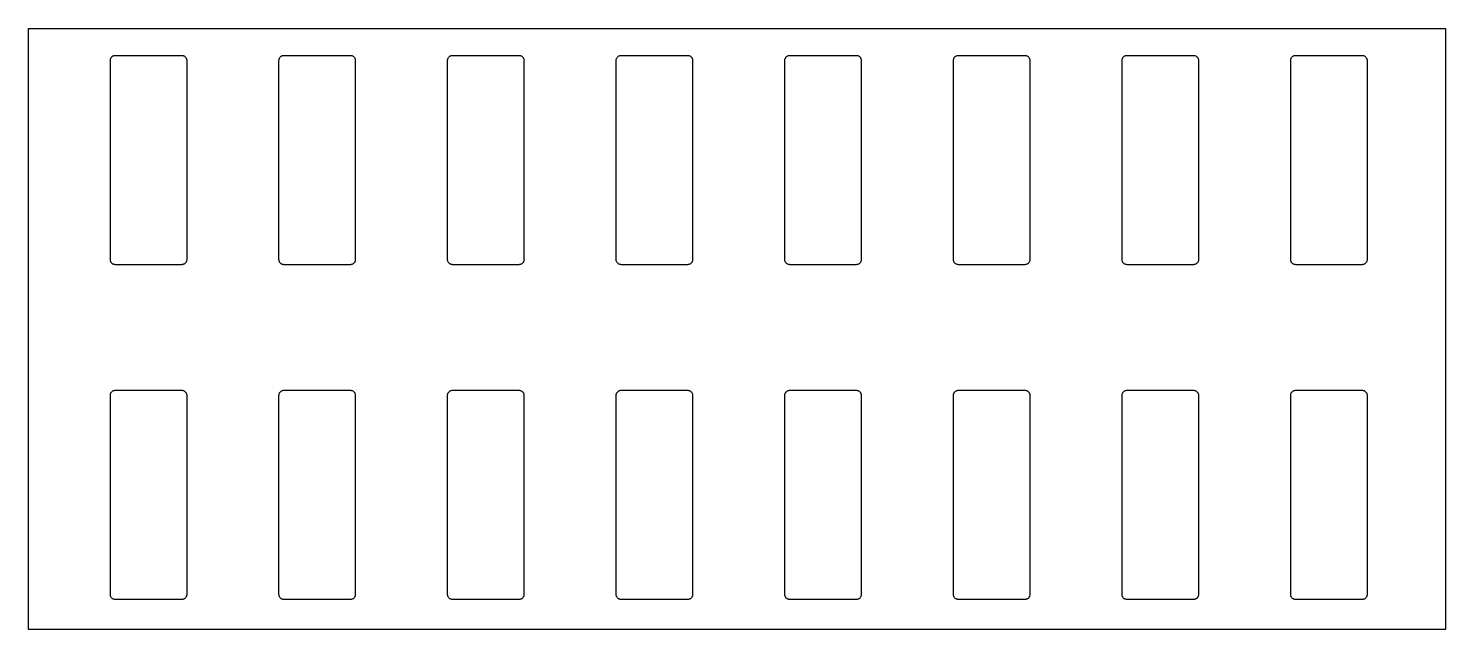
# Model space of a CAD drawing. Extents: x 0 to 143, y 0 to 190.
# Drawn here: x 107.77 to 129.12, y 148.32 to 157.37 of the extents above; entities that cross this region are included whole.
import ezdxf

# ---------------------------------------------------------------- set-up
doc = ezdxf.new("R2010")
doc.units = 0

msp = doc.modelspace()

# ---------------------------------------------------------------- linework, layer by layer
at = {"layer": 'Layer 1', "color": 7}
for points in [[(107.77474, 148.3229), (107.77474, 157.37292)], [(107.77474, 157.37292), (129.12344, 157.37292)], [(129.12344, 157.37292), (129.12344, 148.3229)], [(129.12344, 148.3229), (107.77474, 148.3229)]]:
    msp.add_lwpolyline(points, dxfattribs=at)
at = {"layer": 'Layer 1', "color": 16}
for points in [[(110.092236, 156.965758), (110.099602, 156.964488), (110.106714, 156.96271), (110.113826, 156.96017), (110.12043, 156.957122), (110.12678, 156.953312), (110.132622, 156.948994), (110.137956, 156.943914), (110.143036, 156.93858), (110.147354, 156.932738), (110.151164, 156.926388), (110.154212, 156.919784), (110.156752, 156.912672), (110.15853, 156.90556), (110.159546, 156.898448), (110.160054, 156.891082), (110.160054, 153.891088), (110.159546, 153.883722), (110.15853, 153.876356), (110.156752, 153.869244), (110.154212, 153.862386), (110.151164, 153.855528), (110.147354, 153.849432), (110.143036, 153.843336), (110.137956, 153.838002), (110.132622, 153.832922), (110.12678, 153.828604), (110.12043, 153.824794), (110.113826, 153.821746), (110.106714, 153.819206), (110.099602, 153.817428), (110.092236, 153.816412), (110.085124, 153.815904), (109.085126, 153.815904), (109.07776, 153.816412), (109.070394, 153.817428), (109.063282, 153.819206), (109.056424, 153.821746), (109.049566, 153.824794), (109.043216, 153.828604), (109.037374, 153.832922), (109.03204, 153.838002), (109.02696, 153.843336), (109.022642, 153.849432), (109.018832, 153.855528), (109.015784, 153.862386), (109.013244, 153.869244), (109.011466, 153.876356), (109.01045, 153.883722), (109.009942, 153.891088), (109.009942, 156.891082), (109.01045, 156.898448), (109.011466, 156.90556), (109.013244, 156.912672), (109.015784, 156.919784), (109.018832, 156.926388), (109.022642, 156.932738), (109.02696, 156.93858), (109.03204, 156.943914), (109.037374, 156.948994), (109.043216, 156.953312), (109.049566, 156.957122), (109.056424, 156.96017), (109.063282, 156.96271), (109.070394, 156.964488), (109.07776, 156.965758), (109.085126, 156.966012), (110.085124, 156.966012), (110.092236, 156.965758)], [(112.632236, 156.965758), (112.639602, 156.964488), (112.646714, 156.96271), (112.653826, 156.96017), (112.66043, 156.957122), (112.66678, 156.953312), (112.672622, 156.948994), (112.677956, 156.943914), (112.683036, 156.93858), (112.687354, 156.932738), (112.691164, 156.926388), (112.694212, 156.919784), (112.696752, 156.912672), (112.69853, 156.90556), (112.699546, 156.898448), (112.700054, 156.891082), (112.700054, 153.891088), (112.699546, 153.883722), (112.69853, 153.876356), (112.696752, 153.869244), (112.694212, 153.862386), (112.691164, 153.855528), (112.687354, 153.849432), (112.683036, 153.843336), (112.677956, 153.838002), (112.672622, 153.832922), (112.66678, 153.828604), (112.66043, 153.824794), (112.653826, 153.821746), (112.646714, 153.819206), (112.639602, 153.817428), (112.632236, 153.816412), (112.625124, 153.815904), (111.625126, 153.815904), (111.61776, 153.816412), (111.610394, 153.817428), (111.603282, 153.819206), (111.596424, 153.821746), (111.589566, 153.824794), (111.583216, 153.828604), (111.577374, 153.832922), (111.57204, 153.838002), (111.56696, 153.843336), (111.562642, 153.849432), (111.558832, 153.855528), (111.555784, 153.862386), (111.553244, 153.869244), (111.551466, 153.876356), (111.55045, 153.883722), (111.549942, 153.891088), (111.549942, 156.891082), (111.55045, 156.898448), (111.551466, 156.90556), (111.553244, 156.912672), (111.555784, 156.919784), (111.558832, 156.926388), (111.562642, 156.932738), (111.56696, 156.93858), (111.57204, 156.943914), (111.577374, 156.948994), (111.583216, 156.953312), (111.589566, 156.957122), (111.596424, 156.96017), (111.603282, 156.96271), (111.610394, 156.964488), (111.61776, 156.965758), (111.625126, 156.966012), (112.625124, 156.966012), (112.632236, 156.965758)], [(115.172236, 156.965758), (115.179602, 156.964488), (115.186714, 156.96271), (115.193826, 156.96017), (115.20043, 156.957122), (115.20678, 156.953312), (115.212622, 156.948994), (115.217956, 156.943914), (115.223036, 156.93858), (115.227354, 156.932738), (115.231164, 156.926388), (115.234212, 156.919784), (115.236752, 156.912672), (115.23853, 156.90556), (115.239546, 156.898448), (115.240054, 156.891082), (115.240054, 153.891088), (115.239546, 153.883722), (115.23853, 153.876356), (115.236752, 153.869244), (115.234212, 153.862386), (115.231164, 153.855528), (115.227354, 153.849432), (115.223036, 153.843336), (115.217956, 153.838002), (115.212622, 153.832922), (115.20678, 153.828604), (115.20043, 153.824794), (115.193826, 153.821746), (115.186714, 153.819206), (115.179602, 153.817428), (115.172236, 153.816412), (115.165124, 153.815904), (114.165126, 153.815904), (114.15776, 153.816412), (114.150394, 153.817428), (114.143282, 153.819206), (114.136424, 153.821746), (114.129566, 153.824794), (114.123216, 153.828604), (114.117374, 153.832922), (114.11204, 153.838002), (114.10696, 153.843336), (114.102642, 153.849432), (114.098832, 153.855528), (114.095784, 153.862386), (114.093244, 153.869244), (114.091466, 153.876356), (114.09045, 153.883722), (114.089942, 153.891088), (114.089942, 156.891082), (114.09045, 156.898448), (114.091466, 156.90556), (114.093244, 156.912672), (114.095784, 156.919784), (114.098832, 156.926388), (114.102642, 156.932738), (114.10696, 156.93858), (114.11204, 156.943914), (114.117374, 156.948994), (114.123216, 156.953312), (114.129566, 156.957122), (114.136424, 156.96017), (114.143282, 156.96271), (114.150394, 156.964488), (114.15776, 156.965758), (114.165126, 156.966012), (115.165124, 156.966012), (115.172236, 156.965758)], [(117.712236, 156.965758), (117.719602, 156.964488), (117.726714, 156.96271), (117.733826, 156.96017), (117.74043, 156.957122), (117.74678, 156.953312), (117.752622, 156.948994), (117.757956, 156.943914), (117.763036, 156.93858), (117.767354, 156.932738), (117.771164, 156.926388), (117.774212, 156.919784), (117.776752, 156.912672), (117.77853, 156.90556), (117.779546, 156.898448), (117.780054, 156.891082), (117.780054, 153.891088), (117.779546, 153.883722), (117.77853, 153.876356), (117.776752, 153.869244), (117.774212, 153.862386), (117.771164, 153.855528), (117.767354, 153.849432), (117.763036, 153.843336), (117.757956, 153.838002), (117.752622, 153.832922), (117.74678, 153.828604), (117.74043, 153.824794), (117.733826, 153.821746), (117.726714, 153.819206), (117.719602, 153.817428), (117.712236, 153.816412), (117.705124, 153.815904), (116.705126, 153.815904), (116.69776, 153.816412), (116.690394, 153.817428), (116.683282, 153.819206), (116.676424, 153.821746), (116.669566, 153.824794), (116.663216, 153.828604), (116.657374, 153.832922), (116.65204, 153.838002), (116.64696, 153.843336), (116.642642, 153.849432), (116.638832, 153.855528), (116.635784, 153.862386), (116.633244, 153.869244), (116.631466, 153.876356), (116.63045, 153.883722), (116.629942, 153.891088), (116.629942, 156.891082), (116.63045, 156.898448), (116.631466, 156.90556), (116.633244, 156.912672), (116.635784, 156.919784), (116.638832, 156.926388), (116.642642, 156.932738), (116.64696, 156.93858), (116.65204, 156.943914), (116.657374, 156.948994), (116.663216, 156.953312), (116.669566, 156.957122), (116.676424, 156.96017), (116.683282, 156.96271), (116.690394, 156.964488), (116.69776, 156.965758), (116.705126, 156.966012), (117.705124, 156.966012), (117.712236, 156.965758)], [(120.252236, 156.965758), (120.259602, 156.964488), (120.266714, 156.96271), (120.273826, 156.96017), (120.28043, 156.957122), (120.28678, 156.953312), (120.292622, 156.948994), (120.297956, 156.943914), (120.303036, 156.93858), (120.307354, 156.932738), (120.311164, 156.926388), (120.314212, 156.919784), (120.316752, 156.912672), (120.31853, 156.90556), (120.319546, 156.898448), (120.320054, 156.891082), (120.320054, 153.891088), (120.319546, 153.883722), (120.31853, 153.876356), (120.316752, 153.869244), (120.314212, 153.862386), (120.311164, 153.855528), (120.307354, 153.849432), (120.303036, 153.843336), (120.297956, 153.838002), (120.292622, 153.832922), (120.28678, 153.828604), (120.28043, 153.824794), (120.273826, 153.821746), (120.266714, 153.819206), (120.259602, 153.817428), (120.252236, 153.816412), (120.245124, 153.815904), (119.245126, 153.815904), (119.23776, 153.816412), (119.230394, 153.817428), (119.223282, 153.819206), (119.216424, 153.821746), (119.209566, 153.824794), (119.203216, 153.828604), (119.197374, 153.832922), (119.19204, 153.838002), (119.18696, 153.843336), (119.182642, 153.849432), (119.178832, 153.855528), (119.175784, 153.862386), (119.173244, 153.869244), (119.171466, 153.876356), (119.17045, 153.883722), (119.169942, 153.891088), (119.169942, 156.891082), (119.17045, 156.898448), (119.171466, 156.90556), (119.173244, 156.912672), (119.175784, 156.919784), (119.178832, 156.926388), (119.182642, 156.932738), (119.18696, 156.93858), (119.19204, 156.943914), (119.197374, 156.948994), (119.203216, 156.953312), (119.209566, 156.957122), (119.216424, 156.96017), (119.223282, 156.96271), (119.230394, 156.964488), (119.23776, 156.965758), (119.245126, 156.966012), (120.245124, 156.966012), (120.252236, 156.965758)], [(122.792236, 156.965758), (122.799602, 156.964488), (122.806714, 156.96271), (122.813826, 156.96017), (122.82043, 156.957122), (122.82678, 156.953312), (122.832622, 156.948994), (122.837956, 156.943914), (122.843036, 156.93858), (122.847354, 156.932738), (122.851164, 156.926388), (122.854212, 156.919784), (122.856752, 156.912672), (122.85853, 156.90556), (122.859546, 156.898448), (122.860054, 156.891082), (122.860054, 153.891088), (122.859546, 153.883722), (122.85853, 153.876356), (122.856752, 153.869244), (122.854212, 153.862386), (122.851164, 153.855528), (122.847354, 153.849432), (122.843036, 153.843336), (122.837956, 153.838002), (122.832622, 153.832922), (122.82678, 153.828604), (122.82043, 153.824794), (122.813826, 153.821746), (122.806714, 153.819206), (122.799602, 153.817428), (122.792236, 153.816412), (122.785124, 153.815904), (121.785126, 153.815904), (121.77776, 153.816412), (121.770394, 153.817428), (121.763282, 153.819206), (121.756424, 153.821746), (121.749566, 153.824794), (121.743216, 153.828604), (121.737374, 153.832922), (121.73204, 153.838002), (121.72696, 153.843336), (121.722642, 153.849432), (121.718832, 153.855528), (121.715784, 153.862386), (121.713244, 153.869244), (121.711466, 153.876356), (121.71045, 153.883722), (121.709942, 153.891088), (121.709942, 156.891082), (121.71045, 156.898448), (121.711466, 156.90556), (121.713244, 156.912672), (121.715784, 156.919784), (121.718832, 156.926388), (121.722642, 156.932738), (121.72696, 156.93858), (121.73204, 156.943914), (121.737374, 156.948994), (121.743216, 156.953312), (121.749566, 156.957122), (121.756424, 156.96017), (121.763282, 156.96271), (121.770394, 156.964488), (121.77776, 156.965758), (121.785126, 156.966012), (122.785124, 156.966012), (122.792236, 156.965758)], [(125.332236, 156.965758), (125.339602, 156.964488), (125.346714, 156.96271), (125.353826, 156.96017), (125.36043, 156.957122), (125.36678, 156.953312), (125.372622, 156.948994), (125.377956, 156.943914), (125.383036, 156.93858), (125.387354, 156.932738), (125.391164, 156.926388), (125.394212, 156.919784), (125.396752, 156.912672), (125.39853, 156.90556), (125.399546, 156.898448), (125.400054, 156.891082), (125.400054, 153.891088), (125.399546, 153.883722), (125.39853, 153.876356), (125.396752, 153.869244), (125.394212, 153.862386), (125.391164, 153.855528), (125.387354, 153.849432), (125.383036, 153.843336), (125.377956, 153.838002), (125.372622, 153.832922), (125.36678, 153.828604), (125.36043, 153.824794), (125.353826, 153.821746), (125.346714, 153.819206), (125.339602, 153.817428), (125.332236, 153.816412), (125.325124, 153.815904), (124.325126, 153.815904), (124.31776, 153.816412), (124.310394, 153.817428), (124.303282, 153.819206), (124.296424, 153.821746), (124.289566, 153.824794), (124.283216, 153.828604), (124.277374, 153.832922), (124.27204, 153.838002), (124.26696, 153.843336), (124.262642, 153.849432), (124.258832, 153.855528), (124.255784, 153.862386), (124.253244, 153.869244), (124.251466, 153.876356), (124.25045, 153.883722), (124.249942, 153.891088), (124.249942, 156.891082), (124.25045, 156.898448), (124.251466, 156.90556), (124.253244, 156.912672), (124.255784, 156.919784), (124.258832, 156.926388), (124.262642, 156.932738), (124.26696, 156.93858), (124.27204, 156.943914), (124.277374, 156.948994), (124.283216, 156.953312), (124.289566, 156.957122), (124.296424, 156.96017), (124.303282, 156.96271), (124.310394, 156.964488), (124.31776, 156.965758), (124.325126, 156.966012), (125.325124, 156.966012), (125.332236, 156.965758)], [(127.872236, 156.965758), (127.879602, 156.964488), (127.886714, 156.96271), (127.893826, 156.96017), (127.90043, 156.957122), (127.90678, 156.953312), (127.912622, 156.948994), (127.917956, 156.943914), (127.923036, 156.93858), (127.927354, 156.932738), (127.931164, 156.926388), (127.934212, 156.919784), (127.936752, 156.912672), (127.93853, 156.90556), (127.939546, 156.898448), (127.940054, 156.891082), (127.940054, 153.891088), (127.939546, 153.883722), (127.93853, 153.876356), (127.936752, 153.869244), (127.934212, 153.862386), (127.931164, 153.855528), (127.927354, 153.849432), (127.923036, 153.843336), (127.917956, 153.838002), (127.912622, 153.832922), (127.90678, 153.828604), (127.90043, 153.824794), (127.893826, 153.821746), (127.886714, 153.819206), (127.879602, 153.817428), (127.872236, 153.816412), (127.865124, 153.815904), (126.865126, 153.815904), (126.85776, 153.816412), (126.850394, 153.817428), (126.843282, 153.819206), (126.836424, 153.821746), (126.829566, 153.824794), (126.823216, 153.828604), (126.817374, 153.832922), (126.81204, 153.838002), (126.80696, 153.843336), (126.802642, 153.849432), (126.798832, 153.855528), (126.795784, 153.862386), (126.793244, 153.869244), (126.791466, 153.876356), (126.79045, 153.883722), (126.789942, 153.891088), (126.789942, 156.891082), (126.79045, 156.898448), (126.791466, 156.90556), (126.793244, 156.912672), (126.795784, 156.919784), (126.798832, 156.926388), (126.802642, 156.932738), (126.80696, 156.93858), (126.81204, 156.943914), (126.817374, 156.948994), (126.823216, 156.953312), (126.829566, 156.957122), (126.836424, 156.96017), (126.843282, 156.96271), (126.850394, 156.964488), (126.85776, 156.965758), (126.865126, 156.966012), (127.865124, 156.966012), (127.872236, 156.965758)], [(110.092236, 151.925636), (110.099602, 151.92462), (110.106714, 151.922842), (110.113826, 151.920302), (110.12043, 151.917254), (110.12678, 151.913444), (110.132622, 151.908872), (110.137956, 151.904046), (110.143036, 151.898458), (110.147354, 151.892616), (110.151164, 151.886266), (110.154212, 151.879662), (110.156752, 151.872804), (110.15853, 151.865692), (110.159546, 151.858326), (110.160054, 151.85096), (110.160054, 148.850966), (110.159546, 148.8436), (110.15853, 148.836488), (110.156752, 148.829122), (110.154212, 148.822264), (110.151164, 148.81566), (110.147354, 148.80931), (110.143036, 148.803468), (110.137956, 148.79788), (110.132622, 148.793054), (110.12678, 148.788736), (110.12043, 148.784926), (110.113826, 148.781624), (110.106714, 148.779338), (110.099602, 148.77756), (110.092236, 148.77629), (110.085124, 148.776036), (109.085126, 148.776036), (109.07776, 148.77629), (109.070394, 148.77756), (109.063282, 148.779338), (109.056424, 148.781624), (109.049566, 148.784926), (109.043216, 148.788736), (109.037374, 148.793054), (109.03204, 148.79788), (109.02696, 148.803468), (109.022642, 148.80931), (109.018832, 148.81566), (109.015784, 148.822264), (109.013244, 148.829122), (109.011466, 148.836488), (109.01045, 148.8436), (109.009942, 148.850966), (109.009942, 151.85096), (109.01045, 151.858326), (109.011466, 151.865692), (109.013244, 151.872804), (109.015784, 151.879662), (109.018832, 151.886266), (109.022642, 151.892616), (109.02696, 151.898458), (109.03204, 151.904046), (109.037374, 151.908872), (109.043216, 151.913444), (109.049566, 151.917254), (109.056424, 151.920302), (109.063282, 151.922842), (109.070394, 151.92462), (109.07776, 151.925636), (109.085126, 151.92589), (110.085124, 151.92589), (110.092236, 151.925636)], [(112.632236, 151.925636), (112.639602, 151.92462), (112.646714, 151.922842), (112.653826, 151.920302), (112.66043, 151.917254), (112.66678, 151.913444), (112.672622, 151.908872), (112.677956, 151.904046), (112.683036, 151.898458), (112.687354, 151.892616), (112.691164, 151.886266), (112.694212, 151.879662), (112.696752, 151.872804), (112.69853, 151.865692), (112.699546, 151.858326), (112.700054, 151.85096), (112.700054, 148.850966), (112.699546, 148.8436), (112.69853, 148.836488), (112.696752, 148.829122), (112.694212, 148.822264), (112.691164, 148.81566), (112.687354, 148.80931), (112.683036, 148.803468), (112.677956, 148.79788), (112.672622, 148.793054), (112.66678, 148.788736), (112.66043, 148.784926), (112.653826, 148.781624), (112.646714, 148.779338), (112.639602, 148.77756), (112.632236, 148.77629), (112.625124, 148.776036), (111.625126, 148.776036), (111.61776, 148.77629), (111.610394, 148.77756), (111.603282, 148.779338), (111.596424, 148.781624), (111.589566, 148.784926), (111.583216, 148.788736), (111.577374, 148.793054), (111.57204, 148.79788), (111.56696, 148.803468), (111.562642, 148.80931), (111.558832, 148.81566), (111.555784, 148.822264), (111.553244, 148.829122), (111.551466, 148.836488), (111.55045, 148.8436), (111.549942, 148.850966), (111.549942, 151.85096), (111.55045, 151.858326), (111.551466, 151.865692), (111.553244, 151.872804), (111.555784, 151.879662), (111.558832, 151.886266), (111.562642, 151.892616), (111.56696, 151.898458), (111.57204, 151.904046), (111.577374, 151.908872), (111.583216, 151.913444), (111.589566, 151.917254), (111.596424, 151.920302), (111.603282, 151.922842), (111.610394, 151.92462), (111.61776, 151.925636), (111.625126, 151.92589), (112.625124, 151.92589), (112.632236, 151.925636)], [(115.172236, 151.925636), (115.179602, 151.92462), (115.186714, 151.922842), (115.193826, 151.920302), (115.20043, 151.917254), (115.20678, 151.913444), (115.212622, 151.908872), (115.217956, 151.904046), (115.223036, 151.898458), (115.227354, 151.892616), (115.231164, 151.886266), (115.234212, 151.879662), (115.236752, 151.872804), (115.23853, 151.865692), (115.239546, 151.858326), (115.240054, 151.85096), (115.240054, 148.850966), (115.239546, 148.8436), (115.23853, 148.836488), (115.236752, 148.829122), (115.234212, 148.822264), (115.231164, 148.81566), (115.227354, 148.80931), (115.223036, 148.803468), (115.217956, 148.79788), (115.212622, 148.793054), (115.20678, 148.788736), (115.20043, 148.784926), (115.193826, 148.781624), (115.186714, 148.779338), (115.179602, 148.77756), (115.172236, 148.77629), (115.165124, 148.776036), (114.165126, 148.776036), (114.15776, 148.77629), (114.150394, 148.77756), (114.143282, 148.779338), (114.136424, 148.781624), (114.129566, 148.784926), (114.123216, 148.788736), (114.117374, 148.793054), (114.11204, 148.79788), (114.10696, 148.803468), (114.102642, 148.80931), (114.098832, 148.81566), (114.095784, 148.822264), (114.093244, 148.829122), (114.091466, 148.836488), (114.09045, 148.8436), (114.089942, 148.850966), (114.089942, 151.85096), (114.09045, 151.858326), (114.091466, 151.865692), (114.093244, 151.872804), (114.095784, 151.879662), (114.098832, 151.886266), (114.102642, 151.892616), (114.10696, 151.898458), (114.11204, 151.904046), (114.117374, 151.908872), (114.123216, 151.913444), (114.129566, 151.917254), (114.136424, 151.920302), (114.143282, 151.922842), (114.150394, 151.92462), (114.15776, 151.925636), (114.165126, 151.92589), (115.165124, 151.92589), (115.172236, 151.925636)], [(117.712236, 151.925636), (117.719602, 151.92462), (117.726714, 151.922842), (117.733826, 151.920302), (117.74043, 151.917254), (117.74678, 151.913444), (117.752622, 151.908872), (117.757956, 151.904046), (117.763036, 151.898458), (117.767354, 151.892616), (117.771164, 151.886266), (117.774212, 151.879662), (117.776752, 151.872804), (117.77853, 151.865692), (117.779546, 151.858326), (117.780054, 151.85096), (117.780054, 148.850966), (117.779546, 148.8436), (117.77853, 148.836488), (117.776752, 148.829122), (117.774212, 148.822264), (117.771164, 148.81566), (117.767354, 148.80931), (117.763036, 148.803468), (117.757956, 148.79788), (117.752622, 148.793054), (117.74678, 148.788736), (117.74043, 148.784926), (117.733826, 148.781624), (117.726714, 148.779338), (117.719602, 148.77756), (117.712236, 148.77629), (117.705124, 148.776036), (116.705126, 148.776036), (116.69776, 148.77629), (116.690394, 148.77756), (116.683282, 148.779338), (116.676424, 148.781624), (116.669566, 148.784926), (116.663216, 148.788736), (116.657374, 148.793054), (116.65204, 148.79788), (116.64696, 148.803468), (116.642642, 148.80931), (116.638832, 148.81566), (116.635784, 148.822264), (116.633244, 148.829122), (116.631466, 148.836488), (116.63045, 148.8436), (116.629942, 148.850966), (116.629942, 151.85096), (116.63045, 151.858326), (116.631466, 151.865692), (116.633244, 151.872804), (116.635784, 151.879662), (116.638832, 151.886266), (116.642642, 151.892616), (116.64696, 151.898458), (116.65204, 151.904046), (116.657374, 151.908872), (116.663216, 151.913444), (116.669566, 151.917254), (116.676424, 151.920302), (116.683282, 151.922842), (116.690394, 151.92462), (116.69776, 151.925636), (116.705126, 151.92589), (117.705124, 151.92589), (117.712236, 151.925636)], [(120.252236, 151.925636), (120.259602, 151.92462), (120.266714, 151.922842), (120.273826, 151.920302), (120.28043, 151.917254), (120.28678, 151.913444), (120.292622, 151.908872), (120.297956, 151.904046), (120.303036, 151.898458), (120.307354, 151.892616), (120.311164, 151.886266), (120.314212, 151.879662), (120.316752, 151.872804), (120.31853, 151.865692), (120.319546, 151.858326), (120.320054, 151.85096), (120.320054, 148.850966), (120.319546, 148.8436), (120.31853, 148.836488), (120.316752, 148.829122), (120.314212, 148.822264), (120.311164, 148.81566), (120.307354, 148.80931), (120.303036, 148.803468), (120.297956, 148.79788), (120.292622, 148.793054), (120.28678, 148.788736), (120.28043, 148.784926), (120.273826, 148.781624), (120.266714, 148.779338), (120.259602, 148.77756), (120.252236, 148.77629), (120.245124, 148.776036), (119.245126, 148.776036), (119.23776, 148.77629), (119.230394, 148.77756), (119.223282, 148.779338), (119.216424, 148.781624), (119.209566, 148.784926), (119.203216, 148.788736), (119.197374, 148.793054), (119.19204, 148.79788), (119.18696, 148.803468), (119.182642, 148.80931), (119.178832, 148.81566), (119.175784, 148.822264), (119.173244, 148.829122), (119.171466, 148.836488), (119.17045, 148.8436), (119.169942, 148.850966), (119.169942, 151.85096), (119.17045, 151.858326), (119.171466, 151.865692), (119.173244, 151.872804), (119.175784, 151.879662), (119.178832, 151.886266), (119.182642, 151.892616), (119.18696, 151.898458), (119.19204, 151.904046), (119.197374, 151.908872), (119.203216, 151.913444), (119.209566, 151.917254), (119.216424, 151.920302), (119.223282, 151.922842), (119.230394, 151.92462), (119.23776, 151.925636), (119.245126, 151.92589), (120.245124, 151.92589), (120.252236, 151.925636)], [(122.792236, 151.925636), (122.799602, 151.92462), (122.806714, 151.922842), (122.813826, 151.920302), (122.82043, 151.917254), (122.82678, 151.913444), (122.832622, 151.908872), (122.837956, 151.904046), (122.843036, 151.898458), (122.847354, 151.892616), (122.851164, 151.886266), (122.854212, 151.879662), (122.856752, 151.872804), (122.85853, 151.865692), (122.859546, 151.858326), (122.860054, 151.85096), (122.860054, 148.850966), (122.859546, 148.8436), (122.85853, 148.836488), (122.856752, 148.829122), (122.854212, 148.822264), (122.851164, 148.81566), (122.847354, 148.80931), (122.843036, 148.803468), (122.837956, 148.79788), (122.832622, 148.793054), (122.82678, 148.788736), (122.82043, 148.784926), (122.813826, 148.781624), (122.806714, 148.779338), (122.799602, 148.77756), (122.792236, 148.77629), (122.785124, 148.776036), (121.785126, 148.776036), (121.77776, 148.77629), (121.770394, 148.77756), (121.763282, 148.779338), (121.756424, 148.781624), (121.749566, 148.784926), (121.743216, 148.788736), (121.737374, 148.793054), (121.73204, 148.79788), (121.72696, 148.803468), (121.722642, 148.80931), (121.718832, 148.81566), (121.715784, 148.822264), (121.713244, 148.829122), (121.711466, 148.836488), (121.71045, 148.8436), (121.709942, 148.850966), (121.709942, 151.85096), (121.71045, 151.858326), (121.711466, 151.865692), (121.713244, 151.872804), (121.715784, 151.879662), (121.718832, 151.886266), (121.722642, 151.892616), (121.72696, 151.898458), (121.73204, 151.904046), (121.737374, 151.908872), (121.743216, 151.913444), (121.749566, 151.917254), (121.756424, 151.920302), (121.763282, 151.922842), (121.770394, 151.92462), (121.77776, 151.925636), (121.785126, 151.92589), (122.785124, 151.92589), (122.792236, 151.925636)], [(125.332236, 151.925636), (125.339602, 151.92462), (125.346714, 151.922842), (125.353826, 151.920302), (125.36043, 151.917254), (125.36678, 151.913444), (125.372622, 151.908872), (125.377956, 151.904046), (125.383036, 151.898458), (125.387354, 151.892616), (125.391164, 151.886266), (125.394212, 151.879662), (125.396752, 151.872804), (125.39853, 151.865692), (125.399546, 151.858326), (125.400054, 151.85096), (125.400054, 148.850966), (125.399546, 148.8436), (125.39853, 148.836488), (125.396752, 148.829122), (125.394212, 148.822264), (125.391164, 148.81566), (125.387354, 148.80931), (125.383036, 148.803468), (125.377956, 148.79788), (125.372622, 148.793054), (125.36678, 148.788736), (125.36043, 148.784926), (125.353826, 148.781624), (125.346714, 148.779338), (125.339602, 148.77756), (125.332236, 148.77629), (125.325124, 148.776036), (124.325126, 148.776036), (124.31776, 148.77629), (124.310394, 148.77756), (124.303282, 148.779338), (124.296424, 148.781624), (124.289566, 148.784926), (124.283216, 148.788736), (124.277374, 148.793054), (124.27204, 148.79788), (124.26696, 148.803468), (124.262642, 148.80931), (124.258832, 148.81566), (124.255784, 148.822264), (124.253244, 148.829122), (124.251466, 148.836488), (124.25045, 148.8436), (124.249942, 148.850966), (124.249942, 151.85096), (124.25045, 151.858326), (124.251466, 151.865692), (124.253244, 151.872804), (124.255784, 151.879662), (124.258832, 151.886266), (124.262642, 151.892616), (124.26696, 151.898458), (124.27204, 151.904046), (124.277374, 151.908872), (124.283216, 151.913444), (124.289566, 151.917254), (124.296424, 151.920302), (124.303282, 151.922842), (124.310394, 151.92462), (124.31776, 151.925636), (124.325126, 151.92589), (125.325124, 151.92589), (125.332236, 151.925636)], [(127.872236, 151.925636), (127.879602, 151.92462), (127.886714, 151.922842), (127.893826, 151.920302), (127.90043, 151.917254), (127.90678, 151.913444), (127.912622, 151.908872), (127.917956, 151.904046), (127.923036, 151.898458), (127.927354, 151.892616), (127.931164, 151.886266), (127.934212, 151.879662), (127.936752, 151.872804), (127.93853, 151.865692), (127.939546, 151.858326), (127.940054, 151.85096), (127.940054, 148.850966), (127.939546, 148.8436), (127.93853, 148.836488), (127.936752, 148.829122), (127.934212, 148.822264), (127.931164, 148.81566), (127.927354, 148.80931), (127.923036, 148.803468), (127.917956, 148.79788), (127.912622, 148.793054), (127.90678, 148.788736), (127.90043, 148.784926), (127.893826, 148.781624), (127.886714, 148.779338), (127.879602, 148.77756), (127.872236, 148.77629), (127.865124, 148.776036), (126.865126, 148.776036), (126.85776, 148.77629), (126.850394, 148.77756), (126.843282, 148.779338), (126.836424, 148.781624), (126.829566, 148.784926), (126.823216, 148.788736), (126.817374, 148.793054), (126.81204, 148.79788), (126.80696, 148.803468), (126.802642, 148.80931), (126.798832, 148.81566), (126.795784, 148.822264), (126.793244, 148.829122), (126.791466, 148.836488), (126.79045, 148.8436), (126.789942, 148.850966), (126.789942, 151.85096), (126.79045, 151.858326), (126.791466, 151.865692), (126.793244, 151.872804), (126.795784, 151.879662), (126.798832, 151.886266), (126.802642, 151.892616), (126.80696, 151.898458), (126.81204, 151.904046), (126.817374, 151.908872), (126.823216, 151.913444), (126.829566, 151.917254), (126.836424, 151.920302), (126.843282, 151.922842), (126.850394, 151.92462), (126.85776, 151.925636), (126.865126, 151.92589), (127.865124, 151.92589), (127.872236, 151.925636)]]:
    msp.add_lwpolyline(points, close=True, dxfattribs=at)

doc.saveas('drawing.dxf')
